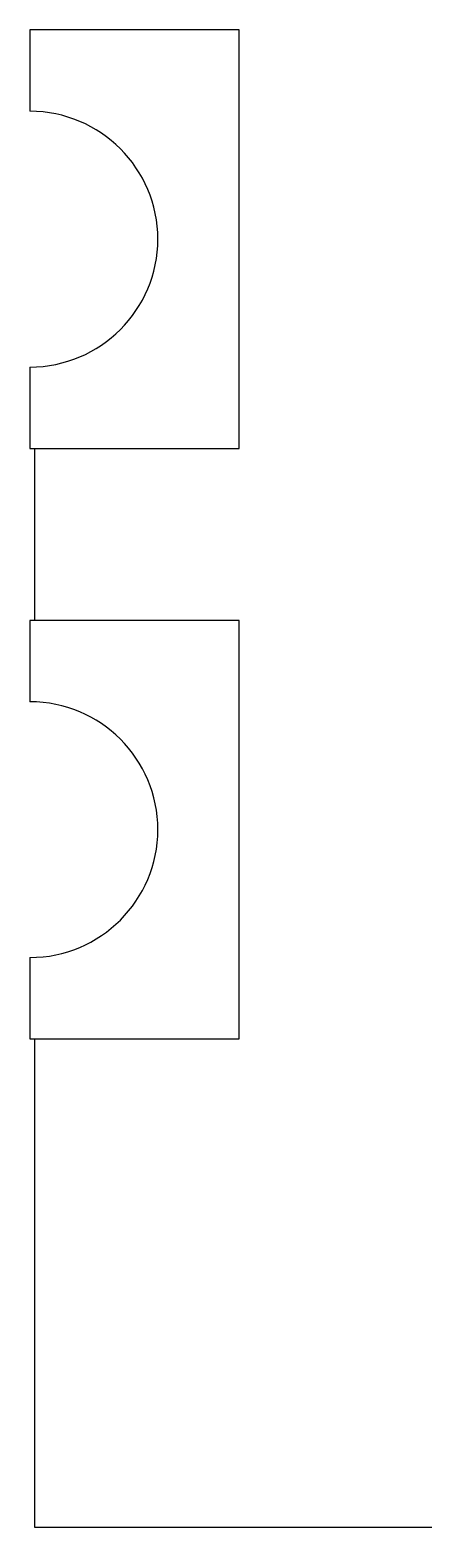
# Model space of a CAD drawing. Header units: millimetres. Extents: x 5 to 292, y 5 to 205.
# Drawn here: x 71.354 to 72.2, y 110.732 to 113.952 of the extents above; entities that cross this region are included whole.
import ezdxf

# ---------------------------------------------------------------- set-up
doc = ezdxf.new("R2010")
doc.units = ezdxf.units.MM

msp = doc.modelspace()

# ---------------------------------------------------------------- linework, layer by layer
at = {"color": 7, "linetype": 'Continuous', "lineweight": 25}
for p, q in [((71.8045, 113.9523), (71.3545, 113.9523)), ((71.3545, 113.9523), (71.3545, 113.7773)), ((71.3545, 113.9523), (71.3545, 113.9523)), ((71.8045, 113.0523), (71.8045, 113.9523)), ((71.3545, 113.2273), (71.3545, 113.0523)), ((71.3545, 113.2273), (71.3545, 113.2273)), ((71.3545, 113.0523), (71.8045, 113.0523)), ((71.3645, 113.0523), (71.3645, 112.6823)), ((71.8045, 112.6823), (71.3545, 112.6823)), ((71.3545, 112.6823), (71.3545, 112.5073)), ((71.3545, 112.6823), (71.3545, 112.6823)), ((71.8045, 111.7823), (71.8045, 112.6823)), ((71.3545, 111.9573), (71.3545, 111.7823)), ((71.3545, 111.9573), (71.3545, 111.9573)), ((71.3545, 111.7823), (71.8045, 111.7823)), ((71.3645, 111.7823), (71.3645, 110.7323)), ((71.3645, 110.7323), (72.9295, 110.7323))]:
    msp.add_line(p, q, dxfattribs=at)
for centre in [(71.3545, 113.5023), (71.3545, 112.2323)]:
    msp.add_arc(centre, 0.275, 270, 90, dxfattribs=at)

doc.saveas('drawing.dxf')
